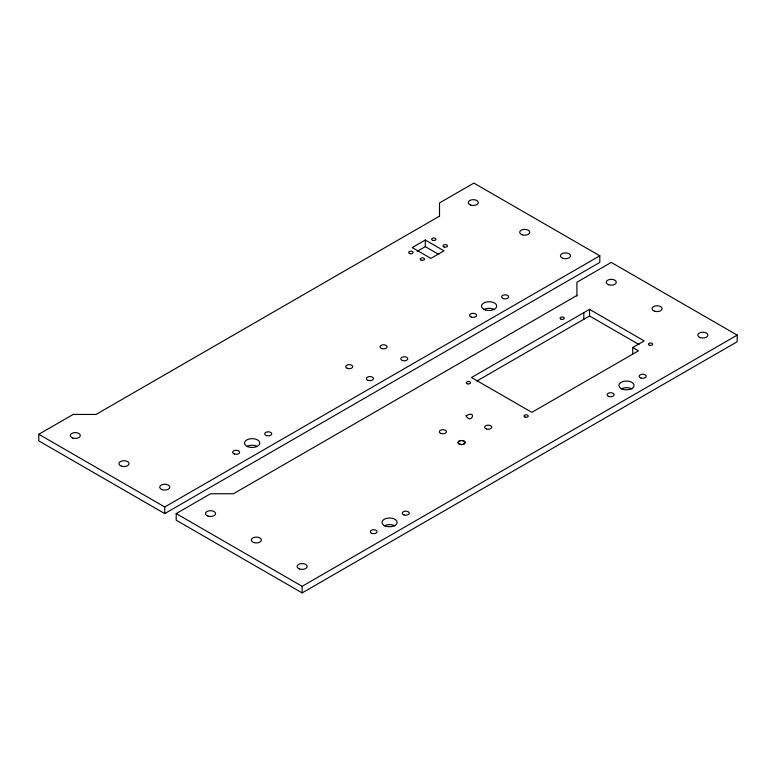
<?xml version="1.0" encoding="UTF-8"?>
<svg xmlns="http://www.w3.org/2000/svg" width="776" height="776" viewBox="0 0 776 776"><rect width="100%" height="100%" fill="white"/><g stroke="black" fill="none" stroke-linecap="round" stroke-linejoin="round"><path stroke-width="1.16" d="M439.517 216.737L439.517 202.914L473.864 183.088L599.809 255.799L599.809 262.404L164.745 513.596L38.8 440.884L38.8 434.269L73.148 414.442L96.049 414.442L439.517 216.135M425.306 240.026L412.201 247.593L430.913 258.389L444.008 250.823L425.306 240.026L425.306 246.632L438.809 254.441M417.245 251.288L425.306 246.632M38.8 434.269L164.745 506.98L599.809 255.799M576.908 296.063L576.908 282.241L611.255 262.404L737.2 335.116L737.2 341.731L302.136 592.913L176.191 520.201L176.191 513.596L210.538 493.759L233.44 493.759L576.908 295.462M632.731 347.512L644.177 340.906L589.547 309.362L471.498 377.524L531.851 412.366L638.454 350.82L632.731 347.512L632.731 354.128M476.745 381.103L589.547 315.977L639.026 344.544M176.191 513.596L302.136 586.307L737.2 335.116M589.547 309.362L589.547 315.977M583.824 312.67L583.824 319.275M302.136 586.307L302.136 592.913M164.745 506.98L164.745 513.596M621.13 388.931A7.595 4.384 0 0 1 631.868 388.931M384.198 525.895A7.595 4.384 0 0 1 394.935 525.895M483.72 309.595A7.624 4.404 0 0 1 494.496 309.595M247.224 446.307A7.653 4.413 0 0 1 256.526 446.035M466.095 415.8C471.139 425.132 477.463 409.379 466.095 415.8M459.819 444.308A3.531 2.037 0 0 0 465.115 442.543A3.531 2.037 0 0 0 459.819 440.778A3.531 2.037 0 0 0 459.819 444.308M299.604 569.002A5.054 2.92 0 0 0 307.18 566.47A5.054 2.92 0 0 0 299.604 563.948A5.054 2.92 0 0 0 299.604 569.002M208.016 516.118A5.054 2.92 0 0 0 215.592 513.596A5.054 2.92 0 0 0 208.016 511.064A5.054 2.92 0 0 0 208.016 516.118M486.426 428.944A3.531 2.037 0 0 0 491.722 427.178A3.531 2.037 0 0 0 486.426 425.413A3.531 2.037 0 0 0 486.426 428.944M441.108 433.503A3.531 2.037 0 0 0 446.404 431.737A3.531 2.037 0 0 0 441.108 429.972A3.531 2.037 0 0 0 441.108 433.503M608.879 396.488A3.502 2.018 0 0 0 614.126 394.741A3.502 2.018 0 0 0 608.879 392.986A3.502 2.018 0 0 0 608.879 396.488M622.701 389.222A7.595 4.384 0 0 0 634.089 385.42A7.595 4.384 0 0 0 622.701 381.627A7.595 4.384 0 0 0 622.701 389.222M640.928 377.99A3.502 2.018 0 0 0 646.175 376.234A3.502 2.018 0 0 0 640.928 374.488A3.502 2.018 0 0 0 640.928 377.99M404.005 514.944A3.502 2.018 0 0 0 409.253 513.198A3.502 2.018 0 0 0 404.005 511.452A3.502 2.018 0 0 0 404.005 514.944M372.014 533.393A3.376 1.95 0 0 0 377.078 531.696A3.376 1.95 0 0 0 372.014 530.008A3.376 1.95 0 0 0 372.014 533.393M385.769 526.186A7.595 4.384 0 0 0 397.166 522.384A7.595 4.384 0 0 0 385.769 518.591A7.595 4.384 0 0 0 385.769 526.186M253.81 542.56A5.054 2.92 0 0 0 261.386 540.028A5.054 2.92 0 0 0 253.81 537.506A5.054 2.92 0 0 0 253.81 542.56M700.33 337.647A5.054 2.92 0 0 0 707.906 335.116A5.054 2.92 0 0 0 700.33 332.594A5.054 2.92 0 0 0 700.33 337.647M608.733 284.763A5.054 2.92 0 0 0 616.309 282.241A5.054 2.92 0 0 0 608.733 279.709A5.054 2.92 0 0 0 608.733 284.763M459.877 444.25A3.405 1.969 0 0 0 464.999 442.543A3.405 1.969 0 0 0 459.877 440.836A3.405 1.969 0 0 0 459.877 444.25M654.527 311.205A5.054 2.92 0 0 0 662.112 308.683A5.054 2.92 0 0 0 654.527 306.151A5.054 2.92 0 0 0 654.527 311.205M649.483 345.262A2.105 1.212 0 0 0 652.645 344.214A2.105 1.212 0 0 0 649.483 343.157A2.105 1.212 0 0 0 649.483 345.262M561.135 319.237A2.105 1.212 0 0 0 564.288 318.189A2.105 1.212 0 0 0 561.135 317.132A2.105 1.212 0 0 0 561.135 319.237M467.375 383.78A2.105 1.212 0 0 0 470.537 382.723A2.105 1.212 0 0 0 467.375 381.676A2.105 1.212 0 0 0 467.375 383.78M525.071 417.09A2.105 1.212 0 0 0 528.233 416.033A2.105 1.212 0 0 0 525.071 414.985A2.105 1.212 0 0 0 525.071 417.09M444.134 247.001A2.231 1.29 0 0 0 447.48 245.885A2.231 1.29 0 0 0 444.134 244.77A2.231 1.29 0 0 0 444.134 247.001M421.271 260.183A2.153 1.242 0 0 0 424.501 259.106A2.153 1.242 0 0 0 421.271 258.03A2.153 1.242 0 0 0 421.271 260.183M432.717 240.347A2.153 1.242 0 0 0 435.947 239.27A2.153 1.242 0 0 0 432.717 238.193A2.153 1.242 0 0 0 432.717 240.347M409.786 253.606A2.231 1.29 0 0 0 413.133 252.491A2.231 1.29 0 0 0 409.786 251.375A2.231 1.29 0 0 0 409.786 253.606M471.323 317.093A3.502 2.018 0 0 0 476.571 315.347A3.502 2.018 0 0 0 471.323 313.601A3.502 2.018 0 0 0 471.323 317.093M485.291 309.915A7.624 4.404 0 0 0 496.727 306.103A7.624 4.404 0 0 0 485.291 302.291A7.624 4.404 0 0 0 485.291 309.915M503.391 298.605A3.502 2.018 0 0 0 508.639 296.859A3.502 2.018 0 0 0 503.391 295.113A3.502 2.018 0 0 0 503.391 298.605M368.144 380.376A3.531 2.037 0 0 0 373.44 378.61A3.531 2.037 0 0 0 368.144 376.845A3.531 2.037 0 0 0 368.144 380.376M402.511 360.53A3.502 2.027 0 0 0 407.759 358.784A3.502 2.027 0 0 0 402.511 357.028A3.502 2.027 0 0 0 402.511 360.53M347.095 368.27A3.502 2.018 0 0 0 352.692 366.932A3.502 2.018 0 0 0 347.881 364.798A3.502 2.018 0 0 0 347.095 368.27M381.802 348.599A3.531 2.037 0 0 0 387.098 346.833A3.531 2.037 0 0 0 381.802 345.068A3.531 2.037 0 0 0 381.802 348.599M247.835 446.695A7.653 4.413 0 0 0 259.805 443.416A7.653 4.413 0 0 0 248.902 439.07A7.653 4.413 0 0 0 247.835 446.695M266.469 435.569A3.502 2.018 0 0 0 271.716 433.823A3.502 2.018 0 0 0 266.469 432.067A3.502 2.018 0 0 0 266.469 435.569M234.391 454.057A3.502 2.018 0 0 0 239.638 452.311A3.502 2.018 0 0 0 234.4 450.555A3.502 2.018 0 0 0 234.391 454.057M562.939 258.321A5.054 2.92 0 0 0 570.515 255.799A5.054 2.92 0 0 0 562.939 253.267A5.054 2.92 0 0 0 562.939 258.321M522.2 234.808A5.054 2.92 0 0 0 529.775 232.276A5.054 2.92 0 0 0 522.2 229.754A5.054 2.92 0 0 0 522.2 234.808M470.741 205.097A5.054 2.92 0 0 0 478.317 202.565A5.054 2.92 0 0 0 470.741 200.043A5.054 2.92 0 0 0 470.741 205.097M162.213 489.675A5.054 2.92 0 0 0 169.789 487.153A5.054 2.92 0 0 0 162.213 484.622A5.054 2.92 0 0 0 162.213 489.675M121.473 466.163A5.054 2.92 0 0 0 129.059 463.631A5.054 2.92 0 0 0 121.473 461.109A5.054 2.92 0 0 0 121.473 466.163M72.76 438.033A5.054 2.92 0 0 0 80.335 435.501A5.054 2.92 0 0 0 72.76 432.979A5.054 2.92 0 0 0 72.76 438.033"/></g></svg>
